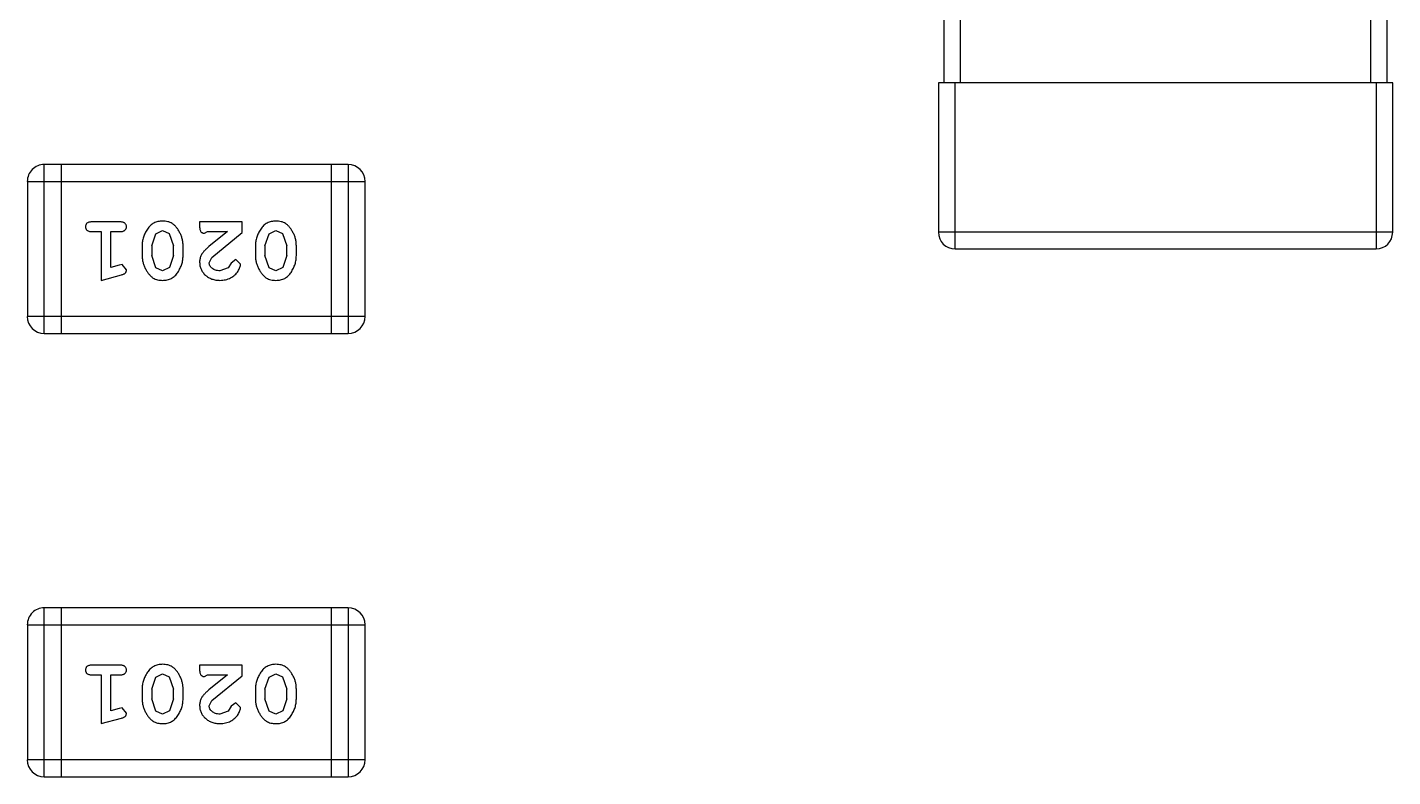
# Model space of a CAD drawing. Header units: inches. Extents: x 246 to 500, y -220 to -17.
# Drawn here: x 449.785 to 452.25, y -158.811 to -157.459 of the extents above; entities that cross this region are included whole.
import ezdxf

# ---------------------------------------------------------------- set-up
doc = ezdxf.new("R2010")
doc.units = ezdxf.units.IN
doc.header["$LTSCALE"] = 1.21
doc.header["$MEASUREMENT"] = 0
doc.layers.get('0').update_dxf_attribs({"linetype": 'CONTINUOUS'})

msp = doc.modelspace()

# ---------------------------------------------------------------- linework, layer by layer
at = {"color": 7, "linetype": 'Continuous'}
for p, q in [((451.4401, -156.5587), (451.4401, -157.5587)), ((451.4701, -157.5587), (451.4701, -156.5587)), ((452.2101, -156.5587), (452.2101, -157.5587)), ((452.2401, -157.5587), (452.2401, -156.5587)), ((452.2501, -157.5587), (451.4301, -157.5587)), ((451.4301, -157.5587), (451.4301, -157.8287)), ((451.4601, -157.8587), (451.4601, -157.5587)), ((452.2201, -157.5587), (452.2201, -157.8587)), ((452.2501, -157.8287), (452.2501, -157.5587)), ((450.3644, -157.7064), (449.8157, -157.7064)), ((449.8157, -158.0112), (449.8157, -157.7064)), ((449.8462, -157.7064), (449.8462, -158.0112)), ((450.3339, -157.7064), (450.3339, -158.0112)), ((450.3644, -157.7064), (450.3644, -158.0112)), ((449.7853, -157.7369), (450.3949, -157.7369)), ((449.7853, -157.7369), (449.7853, -157.9807)), ((450.3949, -157.9807), (450.3949, -157.7369)), ((449.9532, -157.81), (449.9013, -157.81)), ((450.0171, -157.8316), (450.0294, -157.8257)), ((450.0294, -157.8257), (450.0415, -157.831)), ((450.1734, -157.81), (450.0963, -157.81)), ((450.0963, -157.81), (450.0963, -157.8179)), ((450.1734, -157.8289), (450.1734, -157.81)), ((450.2216, -157.8316), (450.2339, -157.8257)), ((450.2339, -157.8257), (450.246, -157.831)), ((449.9013, -157.8273), (449.9186, -157.8273)), ((449.9186, -157.8273), (449.9186, -157.9154)), ((449.9359, -157.8273), (449.9532, -157.8273)), ((449.9359, -157.8923), (449.9359, -157.8273)), ((450.0098, -157.8533), (450.0171, -157.8316)), ((450.0415, -157.831), (450.0492, -157.8533)), ((450.105, -157.8305), (450.1105, -157.8273)), ((450.1105, -157.8273), (450.1467, -157.8273)), ((450.1467, -157.8273), (450.1131, -157.8544)), ((450.1184, -157.8739), (450.1734, -157.8289)), ((450.2143, -157.8533), (450.2216, -157.8316)), ((450.246, -157.831), (450.2537, -157.8533)), ((452.2501, -157.8287), (451.4301, -157.8287)), ((449.9925, -157.8531), (449.9925, -157.8708)), ((450.0098, -157.8533), (450.0098, -157.8705)), ((450.0174, -157.8928), (450.0098, -157.8705)), ((450.0492, -157.8705), (450.0419, -157.8923)), ((450.0492, -157.8705), (450.0492, -157.8533)), ((450.0665, -157.8708), (450.0665, -157.8531)), ((450.1137, -157.8836), (450.1184, -157.8739)), ((450.197, -157.8531), (450.197, -157.8708)), ((450.2143, -157.8533), (450.2143, -157.8705)), ((450.2219, -157.8928), (450.2143, -157.8705)), ((450.2537, -157.8705), (450.2464, -157.8923)), ((450.2537, -157.8705), (450.2537, -157.8533)), ((450.271, -157.8708), (450.271, -157.8531)), ((451.4601, -157.8587), (452.2201, -157.8587)), ((449.9509, -157.8881), (449.9359, -157.8923)), ((449.9563, -157.8871), (449.9509, -157.8881)), ((449.9642, -157.8964), (449.9563, -157.8871)), ((450.0295, -157.8981), (450.0174, -157.8928)), ((450.0419, -157.8923), (450.0295, -157.8981)), ((450.148, -157.8927), (450.1331, -157.8981)), ((450.153, -157.8842), (450.148, -157.8927)), ((450.1615, -157.8777), (450.153, -157.8842)), ((450.1703, -157.8861), (450.1615, -157.8777)), ((450.234, -157.8981), (450.2219, -157.8928)), ((450.2464, -157.8923), (450.234, -157.8981)), ((449.9186, -157.9154), (449.9552, -157.9055)), ((450.3949, -157.9807), (449.7853, -157.9807)), ((449.8157, -158.0112), (450.3644, -158.0112)), ((450.3644, -158.5064), (449.8157, -158.5064)), ((449.8157, -158.8112), (449.8157, -158.5064)), ((449.8462, -158.5064), (449.8462, -158.8112)), ((450.3339, -158.5064), (450.3339, -158.8112)), ((450.3644, -158.5064), (450.3644, -158.8112)), ((449.7853, -158.5369), (450.3949, -158.5369)), ((449.7853, -158.5369), (449.7853, -158.7807)), ((450.3949, -158.7807), (450.3949, -158.5369)), ((449.9532, -158.61), (449.9013, -158.61)), ((450.1734, -158.61), (450.0963, -158.61)), ((450.0963, -158.61), (450.0963, -158.6179)), ((450.1734, -158.6289), (450.1734, -158.61)), ((449.9013, -158.6273), (449.9186, -158.6273)), ((449.9186, -158.6273), (449.9186, -158.7154)), ((449.9359, -158.6273), (449.9532, -158.6273)), ((449.9359, -158.6923), (449.9359, -158.6273)), ((450.0098, -158.6533), (450.0171, -158.6315)), ((450.0171, -158.6315), (450.0294, -158.6257)), ((450.0294, -158.6257), (450.0415, -158.631)), ((450.0415, -158.631), (450.0491, -158.6533)), ((450.105, -158.6305), (450.1105, -158.6273)), ((450.1105, -158.6273), (450.1467, -158.6273)), ((450.1467, -158.6273), (450.1131, -158.6543)), ((450.1184, -158.6739), (450.1734, -158.6289)), ((450.2143, -158.6533), (450.2216, -158.6315)), ((450.2216, -158.6315), (450.2339, -158.6257)), ((450.2339, -158.6257), (450.246, -158.631)), ((450.246, -158.631), (450.2537, -158.6533)), ((449.9925, -158.653), (449.9925, -158.6708)), ((450.0098, -158.6533), (450.0098, -158.6705)), ((450.0491, -158.6705), (450.0491, -158.6533)), ((450.0665, -158.6708), (450.0665, -158.653)), ((450.197, -158.653), (450.197, -158.6708)), ((450.2143, -158.6533), (450.2143, -158.6705)), ((450.2537, -158.6705), (450.2537, -158.6533)), ((450.271, -158.6708), (450.271, -158.653)), ((449.9509, -158.6881), (449.9359, -158.6923)), ((449.9563, -158.6871), (449.9509, -158.6881)), ((449.9642, -158.6964), (449.9563, -158.6871)), ((450.0174, -158.6928), (450.0098, -158.6705)), ((450.0491, -158.6705), (450.0419, -158.6923)), ((450.1136, -158.6836), (450.1184, -158.6739)), ((450.153, -158.6842), (450.148, -158.6927)), ((450.1615, -158.6777), (450.153, -158.6842)), ((450.1703, -158.6861), (450.1615, -158.6777)), ((450.2219, -158.6928), (450.2143, -158.6705)), ((450.2537, -158.6705), (450.2464, -158.6923)), ((449.9186, -158.7154), (449.9552, -158.7055)), ((450.0295, -158.6981), (450.0174, -158.6928)), ((450.0419, -158.6923), (450.0295, -158.6981)), ((450.148, -158.6927), (450.1331, -158.6981)), ((450.234, -158.6981), (450.2219, -158.6928)), ((450.2464, -158.6923), (450.234, -158.6981)), ((450.3949, -158.7807), (449.7853, -158.7807)), ((449.8157, -158.8112), (450.3644, -158.8112))]:
    msp.add_line(p, q, dxfattribs=at)
for centre, radius, start, end in [((449.8157, -157.7369), 0.0305, 89.9999, 179.9999), ((450.3644, -157.7369), 0.0305, 359.9999, 89.9999), ((451.4601, -157.8287), 0.03, 179.9999, 269.9999), ((452.2201, -157.8287), 0.03, 269.9999, 359.9999), ((449.8157, -157.9807), 0.0305, 179.9999, 269.9999), ((450.3644, -157.9807), 0.0305, 269.9999, 359.9999), ((449.8157, -158.5369), 0.0305, 89.9999, 179.9999), ((450.3644, -158.5369), 0.0305, 359.9999, 89.9999), ((449.8157, -158.7807), 0.0305, 179.9999, 269.9999), ((450.3644, -158.7807), 0.0305, 269.9999, 359.9999)]:
    msp.add_arc(centre, radius, start, end, dxfattribs=at)
for points, knots in [([(449.9013, -157.81), (449.9004, -157.81), (449.8987, -157.8101), (449.8964, -157.8106), (449.8944, -157.8113), (449.8929, -157.8124), (449.8917, -157.8137), (449.8909, -157.8152), (449.8904, -157.8169), (449.8903, -157.8181), (449.8903, -157.8187)], [0, 0, 0, 0, 0.169012, 0.317488, 0.445429, 0.560977, 0.67065, 0.776666, 0.88492, 1, 1, 1, 1]), ([(449.8903, -157.8187), (449.8903, -157.8193), (449.8904, -157.8205), (449.8909, -157.8221), (449.8917, -157.8236), (449.8929, -157.825), (449.8944, -157.826), (449.8964, -157.8268), (449.8987, -157.8273), (449.9004, -157.8273), (449.9013, -157.8273)], [0, 0, 0, 0, 0.11517, 0.223509, 0.328254, 0.438012, 0.553651, 0.682263, 0.830856, 1, 1, 1, 1]), ([(449.9642, -157.8187), (449.9642, -157.8181), (449.9641, -157.8169), (449.9636, -157.8152), (449.9628, -157.8137), (449.9616, -157.8123), (449.9601, -157.8113), (449.9581, -157.8105), (449.9558, -157.8101), (449.9541, -157.81), (449.9532, -157.81)], [0, 0, 0, 0, 0.115051, 0.223278, 0.329269, 0.437893, 0.554681, 0.682591, 0.83103, 1, 1, 1, 1]), ([(449.9532, -157.8273), (449.9541, -157.8273), (449.9558, -157.8273), (449.9581, -157.8268), (449.96, -157.826), (449.9616, -157.825), (449.9628, -157.8236), (449.9636, -157.8221), (449.9641, -157.8205), (449.9642, -157.8193), (449.9642, -157.8187)], [0, 0, 0, 0, 0.169102, 0.317658, 0.446239, 0.563118, 0.671828, 0.776546, 0.884858, 1, 1, 1, 1]), ([(450.0294, -157.8084), (450.028, -157.8085), (450.0251, -157.8086), (450.0211, -157.8093), (450.0172, -157.8104), (450.0136, -157.812), (450.0103, -157.814), (450.0073, -157.8165), (450.0045, -157.8195), (450.002, -157.8229), (449.9998, -157.8265), (449.9979, -157.8301), (449.9962, -157.8338), (449.9949, -157.8376), (449.9938, -157.8414), (449.9931, -157.8453), (449.9926, -157.8491), (449.9925, -157.8518), (449.9925, -157.8531)], [0, 0, 0, 0, 0.067217, 0.131051, 0.19272, 0.252824, 0.312745, 0.373449, 0.436041, 0.501494, 0.567761, 0.632087, 0.695096, 0.757109, 0.817993, 0.878657, 0.939311, 1, 1, 1, 1]), ([(450.0665, -157.8531), (450.0664, -157.852), (450.0664, -157.8499), (450.0661, -157.8467), (450.0656, -157.8436), (450.0649, -157.8405), (450.064, -157.8374), (450.0629, -157.8344), (450.0616, -157.8315), (450.0602, -157.8286), (450.0586, -157.8258), (450.057, -157.8233), (450.0553, -157.821), (450.0537, -157.8189), (450.052, -157.817), (450.0503, -157.8154), (450.0485, -157.8139), (450.0462, -157.8123), (450.043, -157.8107), (450.0388, -157.8094), (450.0342, -157.8086), (450.0311, -157.8085), (450.0294, -157.8084)], [0, 0, 0, 0, 0.049886, 0.09882, 0.148132, 0.19689, 0.246038, 0.295176, 0.345305, 0.395692, 0.445312, 0.491875, 0.535813, 0.577009, 0.616081, 0.652689, 0.687585, 0.720206, 0.785062, 0.85223, 0.923759, 1, 1, 1, 1]), ([(450.0963, -157.8179), (450.0964, -157.819), (450.0964, -157.8209), (450.0969, -157.8236), (450.0975, -157.8259), (450.0986, -157.8276), (450.0999, -157.8289), (450.1014, -157.8298), (450.1031, -157.8304), (450.1044, -157.8304), (450.105, -157.8305)], [0, 0, 0, 0, 0.1844, 0.34094, 0.473574, 0.586824, 0.690029, 0.789175, 0.890445, 1, 1, 1, 1]), ([(450.2339, -157.8084), (450.2325, -157.8085), (450.2297, -157.8086), (450.2256, -157.8093), (450.2217, -157.8104), (450.2182, -157.812), (450.2148, -157.814), (450.2118, -157.8165), (450.209, -157.8195), (450.2065, -157.8229), (450.2043, -157.8265), (450.2024, -157.8301), (450.2007, -157.8338), (450.1994, -157.8376), (450.1983, -157.8414), (450.1976, -157.8453), (450.1971, -157.8491), (450.1971, -157.8518), (450.197, -157.8531)], [0, 0, 0, 0, 0.067217, 0.131051, 0.19272, 0.252824, 0.312745, 0.373449, 0.436041, 0.501494, 0.567761, 0.632087, 0.695096, 0.757109, 0.817993, 0.878657, 0.939311, 1, 1, 1, 1]), ([(450.271, -157.8531), (450.2709, -157.852), (450.2709, -157.8499), (450.2706, -157.8467), (450.2701, -157.8436), (450.2694, -157.8405), (450.2686, -157.8374), (450.2674, -157.8344), (450.2662, -157.8315), (450.2647, -157.8286), (450.2631, -157.8258), (450.2615, -157.8233), (450.2598, -157.821), (450.2582, -157.8189), (450.2565, -157.817), (450.2548, -157.8154), (450.2531, -157.8139), (450.2507, -157.8123), (450.2475, -157.8107), (450.2433, -157.8094), (450.2387, -157.8086), (450.2356, -157.8085), (450.2339, -157.8084)], [0, 0, 0, 0, 0.049886, 0.09882, 0.148132, 0.19689, 0.246038, 0.295176, 0.345305, 0.395692, 0.445312, 0.491875, 0.535813, 0.577009, 0.616081, 0.652689, 0.687585, 0.720206, 0.785062, 0.85223, 0.923759, 1, 1, 1, 1]), ([(449.9925, -157.8708), (449.9925, -157.8719), (449.9926, -157.874), (449.9929, -157.8772), (449.9934, -157.8804), (449.9941, -157.8835), (449.995, -157.8865), (449.9961, -157.8895), (449.9974, -157.8925), (449.9989, -157.8954), (450.0005, -157.8981), (450.0021, -157.9006), (450.0038, -157.903), (450.0055, -157.9051), (450.0072, -157.9069), (450.0089, -157.9086), (450.0106, -157.91), (450.013, -157.9116), (450.0162, -157.9132), (450.0203, -157.9145), (450.0249, -157.9153), (450.028, -157.9154), (450.0297, -157.9154)], [0, 0, 0, 0, 0.049855, 0.099516, 0.148482, 0.19758, 0.246804, 0.296268, 0.346517, 0.397047, 0.446826, 0.49336, 0.537801, 0.579207, 0.617974, 0.654833, 0.689171, 0.722088, 0.786392, 0.853518, 0.924186, 1, 1, 1, 1]), ([(450.0297, -157.9154), (450.0311, -157.9154), (450.0339, -157.9153), (450.038, -157.9146), (450.0418, -157.9135), (450.0454, -157.9119), (450.0487, -157.9098), (450.0518, -157.9073), (450.0545, -157.9043), (450.057, -157.901), (450.0592, -157.8974), (450.0611, -157.8937), (450.0628, -157.89), (450.0641, -157.8862), (450.0652, -157.8824), (450.0659, -157.8786), (450.0664, -157.8747), (450.0664, -157.8721), (450.0665, -157.8708)], [0, 0, 0, 0, 0.06692, 0.130834, 0.19258, 0.252759, 0.312631, 0.373411, 0.436359, 0.501894, 0.568244, 0.632472, 0.69556, 0.757163, 0.818592, 0.878885, 0.939235, 1, 1, 1, 1]), ([(450.1131, -157.8544), (450.1122, -157.8551), (450.1105, -157.8566), (450.1082, -157.8588), (450.1061, -157.861), (450.1042, -157.8629), (450.1026, -157.8648), (450.1012, -157.8666), (450.1001, -157.8682), (450.099, -157.8703), (450.0979, -157.8728), (450.097, -157.876), (450.0964, -157.8793), (450.0964, -157.8815), (450.0963, -157.8827)], [0, 0, 0, 0, 0.103002, 0.197728, 0.285279, 0.365235, 0.437224, 0.502446, 0.560545, 0.611446, 0.707576, 0.80349, 0.900532, 1, 1, 1, 1]), ([(450.197, -157.8708), (450.197, -157.8719), (450.1971, -157.874), (450.1974, -157.8772), (450.1979, -157.8804), (450.1986, -157.8835), (450.1995, -157.8865), (450.2006, -157.8895), (450.2019, -157.8925), (450.2034, -157.8954), (450.205, -157.8981), (450.2066, -157.9006), (450.2083, -157.903), (450.21, -157.9051), (450.2117, -157.9069), (450.2134, -157.9086), (450.2151, -157.91), (450.2175, -157.9116), (450.2207, -157.9132), (450.2248, -157.9145), (450.2294, -157.9153), (450.2325, -157.9154), (450.2342, -157.9154)], [0, 0, 0, 0, 0.049855, 0.099516, 0.148482, 0.19758, 0.246804, 0.296268, 0.346517, 0.397047, 0.446826, 0.49336, 0.537801, 0.579207, 0.617974, 0.654833, 0.689171, 0.722088, 0.786392, 0.853518, 0.924186, 1, 1, 1, 1]), ([(450.2342, -157.9154), (450.2356, -157.9154), (450.2384, -157.9153), (450.2425, -157.9146), (450.2463, -157.9135), (450.2499, -157.9119), (450.2532, -157.9098), (450.2563, -157.9073), (450.259, -157.9043), (450.2615, -157.901), (450.2637, -157.8974), (450.2656, -157.8937), (450.2673, -157.89), (450.2686, -157.8862), (450.2697, -157.8824), (450.2704, -157.8786), (450.2709, -157.8747), (450.2709, -157.8721), (450.271, -157.8708)], [0, 0, 0, 0, 0.06692, 0.130834, 0.19258, 0.252759, 0.312631, 0.373411, 0.436359, 0.501894, 0.568244, 0.632472, 0.69556, 0.757163, 0.818592, 0.878885, 0.939235, 1, 1, 1, 1]), ([(449.9552, -157.9055), (449.956, -157.9053), (449.9576, -157.9048), (449.9597, -157.904), (449.9613, -157.9031), (449.9625, -157.902), (449.9633, -157.9008), (449.9638, -157.8995), (449.9642, -157.898), (449.9642, -157.8969), (449.9642, -157.8964)], [0, 0, 0, 0, 0.187321, 0.344927, 0.475328, 0.579604, 0.674244, 0.773631, 0.882025, 1, 1, 1, 1]), ([(450.0963, -157.8827), (450.0964, -157.8838), (450.0965, -157.886), (450.0969, -157.8892), (450.0977, -157.8923), (450.0989, -157.8953), (450.1003, -157.8981), (450.1021, -157.9009), (450.1042, -157.9034), (450.1066, -157.9059), (450.1093, -157.9081), (450.1121, -157.9101), (450.1152, -157.9117), (450.1184, -157.9131), (450.1218, -157.9141), (450.1254, -157.9149), (450.1291, -157.9153), (450.1317, -157.9154), (450.133, -157.9154)], [0, 0, 0, 0, 0.060981, 0.120256, 0.178148, 0.236115, 0.293993, 0.352864, 0.413358, 0.476056, 0.539296, 0.602396, 0.665116, 0.728325, 0.792919, 0.859317, 0.928302, 1, 1, 1, 1]), ([(450.1331, -157.8981), (450.1317, -157.8981), (450.129, -157.898), (450.1252, -157.8971), (450.1218, -157.8958), (450.119, -157.8938), (450.1166, -157.8916), (450.1149, -157.8891), (450.1139, -157.8864), (450.1137, -157.8845), (450.1137, -157.8836)], [0, 0, 0, 0, 0.156344, 0.299348, 0.4327, 0.561, 0.682299, 0.791883, 0.89611, 1, 1, 1, 1]), ([(450.133, -157.9154), (450.1347, -157.9154), (450.1381, -157.9152), (450.143, -157.9144), (450.1478, -157.913), (450.1522, -157.911), (450.1564, -157.9085), (450.16, -157.9057), (450.1632, -157.9024), (450.1657, -157.8988), (450.1677, -157.8953), (450.1691, -157.892), (450.1701, -157.8889), (450.1702, -157.887), (450.1703, -157.8861)], [0, 0, 0, 0, 0.098286, 0.193983, 0.289056, 0.384352, 0.477435, 0.566197, 0.652355, 0.737986, 0.818188, 0.887401, 0.94802, 1, 1, 1, 1]), ([(449.9013, -158.61), (449.9004, -158.61), (449.8987, -158.6101), (449.8964, -158.6105), (449.8944, -158.6112), (449.8929, -158.6123), (449.8917, -158.6137), (449.8909, -158.6152), (449.8904, -158.6169), (449.8903, -158.618), (449.8903, -158.6187)], [0, 0, 0, 0, 0.169012, 0.317488, 0.445429, 0.560977, 0.67065, 0.776666, 0.88492, 1, 1, 1, 1]), ([(449.9642, -158.6187), (449.9642, -158.618), (449.9641, -158.6169), (449.9636, -158.6152), (449.9628, -158.6137), (449.9616, -158.6123), (449.9601, -158.6113), (449.9581, -158.6105), (449.9558, -158.6101), (449.9541, -158.61), (449.9532, -158.61)], [0, 0, 0, 0, 0.115051, 0.223278, 0.329269, 0.437893, 0.554681, 0.682591, 0.83103, 1, 1, 1, 1]), ([(450.0294, -158.6084), (450.028, -158.6085), (450.0251, -158.6085), (450.0211, -158.6093), (450.0172, -158.6104), (450.0136, -158.612), (450.0103, -158.614), (450.0073, -158.6165), (450.0045, -158.6195), (450.002, -158.6228), (449.9998, -158.6264), (449.9979, -158.6301), (449.9962, -158.6338), (449.9949, -158.6376), (449.9938, -158.6414), (449.9931, -158.6452), (449.9926, -158.6491), (449.9925, -158.6517), (449.9925, -158.653)], [0, 0, 0, 0, 0.067217, 0.131051, 0.19272, 0.252824, 0.312745, 0.373449, 0.436041, 0.501494, 0.567761, 0.632087, 0.695096, 0.757109, 0.817993, 0.878657, 0.939311, 1, 1, 1, 1]), ([(450.0665, -158.653), (450.0664, -158.652), (450.0664, -158.6498), (450.0661, -158.6467), (450.0656, -158.6435), (450.0649, -158.6404), (450.064, -158.6374), (450.0629, -158.6344), (450.0616, -158.6314), (450.0602, -158.6286), (450.0586, -158.6258), (450.057, -158.6233), (450.0553, -158.621), (450.0537, -158.6189), (450.052, -158.617), (450.0503, -158.6153), (450.0485, -158.6139), (450.0462, -158.6123), (450.043, -158.6107), (450.0388, -158.6094), (450.0342, -158.6086), (450.0311, -158.6085), (450.0294, -158.6084)], [0, 0, 0, 0, 0.049886, 0.09882, 0.148132, 0.19689, 0.246038, 0.295176, 0.345305, 0.395692, 0.445312, 0.491875, 0.535813, 0.577009, 0.616081, 0.652689, 0.687585, 0.720206, 0.785062, 0.85223, 0.923759, 1, 1, 1, 1]), ([(450.2339, -158.6084), (450.2325, -158.6085), (450.2297, -158.6085), (450.2256, -158.6093), (450.2217, -158.6104), (450.2182, -158.612), (450.2148, -158.614), (450.2118, -158.6165), (450.209, -158.6195), (450.2065, -158.6228), (450.2043, -158.6264), (450.2024, -158.6301), (450.2007, -158.6338), (450.1994, -158.6376), (450.1983, -158.6414), (450.1976, -158.6452), (450.1971, -158.6491), (450.1971, -158.6517), (450.197, -158.653)], [0, 0, 0, 0, 0.067217, 0.131051, 0.19272, 0.252824, 0.312745, 0.373449, 0.436041, 0.501494, 0.567761, 0.632087, 0.695096, 0.757109, 0.817993, 0.878657, 0.939311, 1, 1, 1, 1]), ([(450.271, -158.653), (450.2709, -158.652), (450.2709, -158.6498), (450.2706, -158.6467), (450.2701, -158.6435), (450.2694, -158.6404), (450.2686, -158.6374), (450.2674, -158.6344), (450.2662, -158.6314), (450.2647, -158.6286), (450.2631, -158.6258), (450.2615, -158.6233), (450.2598, -158.621), (450.2582, -158.6189), (450.2565, -158.617), (450.2548, -158.6153), (450.2531, -158.6139), (450.2507, -158.6123), (450.2475, -158.6107), (450.2433, -158.6094), (450.2387, -158.6086), (450.2356, -158.6085), (450.2339, -158.6084)], [0, 0, 0, 0, 0.049886, 0.09882, 0.148132, 0.19689, 0.246038, 0.295176, 0.345305, 0.395692, 0.445312, 0.491875, 0.535813, 0.577009, 0.616081, 0.652689, 0.687585, 0.720206, 0.785062, 0.85223, 0.923759, 1, 1, 1, 1]), ([(449.8903, -158.6187), (449.8903, -158.6193), (449.8904, -158.6205), (449.8909, -158.6221), (449.8917, -158.6236), (449.8929, -158.6249), (449.8944, -158.626), (449.8964, -158.6268), (449.8987, -158.6272), (449.9004, -158.6273), (449.9013, -158.6273)], [0, 0, 0, 0, 0.11517, 0.223509, 0.328254, 0.438012, 0.553651, 0.682263, 0.830856, 1, 1, 1, 1]), ([(449.9532, -158.6273), (449.9541, -158.6273), (449.9558, -158.6272), (449.9581, -158.6268), (449.96, -158.626), (449.9616, -158.625), (449.9628, -158.6236), (449.9636, -158.6221), (449.9641, -158.6205), (449.9642, -158.6193), (449.9642, -158.6187)], [0, 0, 0, 0, 0.169102, 0.317658, 0.446239, 0.563118, 0.671828, 0.776546, 0.884858, 1, 1, 1, 1]), ([(450.0963, -158.6179), (450.0964, -158.6189), (450.0964, -158.6209), (450.0969, -158.6236), (450.0975, -158.6259), (450.0986, -158.6276), (450.0999, -158.6289), (450.1014, -158.6298), (450.1031, -158.6304), (450.1044, -158.6304), (450.105, -158.6305)], [0, 0, 0, 0, 0.1844, 0.34094, 0.473574, 0.586824, 0.690029, 0.789175, 0.890445, 1, 1, 1, 1]), ([(450.1131, -158.6543), (450.1122, -158.6551), (450.1105, -158.6566), (450.1082, -158.6588), (450.1061, -158.6609), (450.1042, -158.6629), (450.1026, -158.6648), (450.1012, -158.6666), (450.1001, -158.6682), (450.099, -158.6703), (450.0979, -158.6728), (450.097, -158.676), (450.0964, -158.6793), (450.0964, -158.6815), (450.0963, -158.6826)], [0, 0, 0, 0, 0.103002, 0.197728, 0.285279, 0.365235, 0.437224, 0.502446, 0.560545, 0.611446, 0.707576, 0.80349, 0.900532, 1, 1, 1, 1]), ([(449.9925, -158.6708), (449.9925, -158.6719), (449.9926, -158.674), (449.9929, -158.6772), (449.9934, -158.6803), (449.9941, -158.6834), (449.995, -158.6865), (449.9961, -158.6895), (449.9974, -158.6925), (449.9989, -158.6953), (450.0005, -158.6981), (450.0021, -158.7006), (450.0038, -158.703), (450.0055, -158.7051), (450.0072, -158.7069), (450.0089, -158.7086), (450.0106, -158.71), (450.013, -158.7116), (450.0162, -158.7132), (450.0203, -158.7145), (450.0249, -158.7153), (450.028, -158.7154), (450.0297, -158.7154)], [0, 0, 0, 0, 0.049855, 0.099516, 0.148482, 0.19758, 0.246804, 0.296268, 0.346517, 0.397047, 0.446826, 0.49336, 0.537801, 0.579207, 0.617974, 0.654833, 0.689171, 0.722088, 0.786392, 0.853518, 0.924186, 1, 1, 1, 1]), ([(450.0297, -158.7154), (450.0311, -158.7154), (450.0339, -158.7153), (450.038, -158.7146), (450.0418, -158.7135), (450.0454, -158.7119), (450.0487, -158.7098), (450.0517, -158.7073), (450.0545, -158.7043), (450.057, -158.7009), (450.0592, -158.6974), (450.0611, -158.6937), (450.0628, -158.69), (450.0641, -158.6862), (450.0652, -158.6824), (450.0659, -158.6786), (450.0664, -158.6747), (450.0664, -158.6721), (450.0665, -158.6708)], [0, 0, 0, 0, 0.06692, 0.130834, 0.19258, 0.252759, 0.312631, 0.373411, 0.436359, 0.501894, 0.568244, 0.632472, 0.69556, 0.757163, 0.818592, 0.878885, 0.939235, 1, 1, 1, 1]), ([(450.0963, -158.6826), (450.0964, -158.6838), (450.0965, -158.686), (450.0969, -158.6892), (450.0977, -158.6923), (450.0989, -158.6953), (450.1003, -158.6981), (450.1021, -158.7008), (450.1042, -158.7034), (450.1066, -158.7059), (450.1093, -158.7081), (450.1121, -158.7101), (450.1152, -158.7117), (450.1184, -158.7131), (450.1218, -158.7141), (450.1254, -158.7149), (450.1291, -158.7153), (450.1317, -158.7154), (450.133, -158.7154)], [0, 0, 0, 0, 0.060981, 0.120256, 0.178148, 0.236115, 0.293993, 0.352864, 0.413358, 0.476056, 0.539296, 0.602396, 0.665116, 0.728325, 0.792919, 0.859317, 0.928302, 1, 1, 1, 1]), ([(450.1331, -158.6981), (450.1317, -158.6981), (450.129, -158.698), (450.1252, -158.6971), (450.1218, -158.6957), (450.119, -158.6938), (450.1166, -158.6916), (450.1149, -158.6891), (450.1139, -158.6864), (450.1137, -158.6845), (450.1136, -158.6836)], [0, 0, 0, 0, 0.156344, 0.299348, 0.4327, 0.561, 0.682299, 0.791883, 0.89611, 1, 1, 1, 1]), ([(450.133, -158.7154), (450.1347, -158.7153), (450.1381, -158.7152), (450.143, -158.7144), (450.1478, -158.7129), (450.1522, -158.711), (450.1564, -158.7085), (450.16, -158.7057), (450.1632, -158.7024), (450.1657, -158.6988), (450.1677, -158.6953), (450.1691, -158.692), (450.1701, -158.6889), (450.1702, -158.687), (450.1703, -158.6861)], [0, 0, 0, 0, 0.098286, 0.193983, 0.289056, 0.384352, 0.477435, 0.566197, 0.652355, 0.737986, 0.818188, 0.887401, 0.94802, 1, 1, 1, 1]), ([(450.197, -158.6708), (450.197, -158.6719), (450.1971, -158.674), (450.1974, -158.6772), (450.1979, -158.6803), (450.1986, -158.6834), (450.1995, -158.6865), (450.2006, -158.6895), (450.2019, -158.6925), (450.2034, -158.6953), (450.205, -158.6981), (450.2066, -158.7006), (450.2083, -158.703), (450.21, -158.7051), (450.2117, -158.7069), (450.2134, -158.7086), (450.2151, -158.71), (450.2175, -158.7116), (450.2207, -158.7132), (450.2248, -158.7145), (450.2294, -158.7153), (450.2325, -158.7154), (450.2342, -158.7154)], [0, 0, 0, 0, 0.049855, 0.099516, 0.148482, 0.19758, 0.246804, 0.296268, 0.346517, 0.397047, 0.446826, 0.49336, 0.537801, 0.579207, 0.617974, 0.654833, 0.689171, 0.722088, 0.786392, 0.853518, 0.924186, 1, 1, 1, 1]), ([(450.2342, -158.7154), (450.2356, -158.7154), (450.2384, -158.7153), (450.2425, -158.7146), (450.2463, -158.7135), (450.2499, -158.7119), (450.2532, -158.7098), (450.2563, -158.7073), (450.259, -158.7043), (450.2615, -158.7009), (450.2637, -158.6974), (450.2656, -158.6937), (450.2673, -158.69), (450.2686, -158.6862), (450.2697, -158.6824), (450.2704, -158.6786), (450.2709, -158.6747), (450.2709, -158.6721), (450.271, -158.6708)], [0, 0, 0, 0, 0.06692, 0.130834, 0.19258, 0.252759, 0.312631, 0.373411, 0.436359, 0.501894, 0.568244, 0.632472, 0.69556, 0.757163, 0.818592, 0.878885, 0.939235, 1, 1, 1, 1]), ([(449.9552, -158.7055), (449.956, -158.7053), (449.9576, -158.7048), (449.9597, -158.7039), (449.9613, -158.703), (449.9625, -158.702), (449.9633, -158.7008), (449.9638, -158.6995), (449.9642, -158.698), (449.9642, -158.6969), (449.9642, -158.6964)], [0, 0, 0, 0, 0.187321, 0.344927, 0.475328, 0.579604, 0.674244, 0.773631, 0.882025, 1, 1, 1, 1])]:
    msp.add_open_spline(points, degree=3, knots=knots, dxfattribs=at)

doc.saveas('drawing.dxf')
